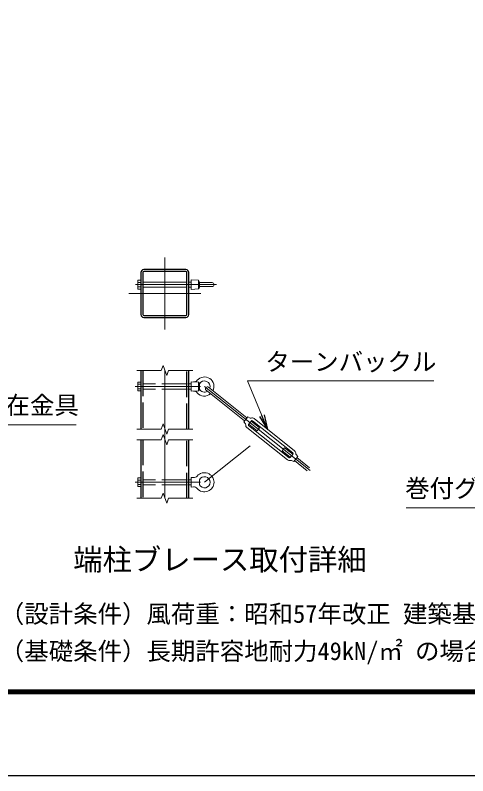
# Model space of a CAD drawing. Units: millimetres, scale not verified. Extents: x -14700 to 14700, y -10395 to 10395.
# Drawn here: x -1019 to 3233, y -10395 to -3246 of the extents above; entities that cross this region are included whole.
import ezdxf
from ezdxf.enums import TextEntityAlignment as Align

# ---------------------------------------------------------------- set-up
doc = ezdxf.new("R2010")
doc.units = ezdxf.units.MM
doc.header["$LTSCALE"] = 40
doc.linetypes.add('DASHED', pattern=[7.5, 6, -1.5])
doc.linetypes.add('USER1', pattern=[50.8, 31.75, -6.35, 6.35, -6.35])
for name, color, linetype, lineweight in [('0-0_D-TTL-TXT', 7, 'Continuous', 13), ('0-1_D-STR1', 1, 'Continuous', 25), ('0-2_D-BMK', 2, 'USER1', 13), ('0-3_D-STR3', 3, 'Continuous', 13), ('0-5_D-STR-DIM', 7, 'Continuous', 13), ('0-8_D-STR-TXT', 7, 'Continuous', 13), ('0-C_D-TTL', 7, 'Continuous', 25)]:
    doc.layers.add(name, color=color, linetype=linetype, lineweight=lineweight)
doc.layers.add('0-6_0', color=7, linetype='Continuous')
doc.styles.add('ＭＳ ゴシック', font='')
doc.styles.get('ＭＳ ゴシック').set_extended_font_data('MS Gothic')

# ---------------------------------------------------------------- blocks, each defined once
blk = doc.blocks.new('_Open')
at = {"layer": '0-6_0'}
blk.add_line((-40, 6.67), (0, 0), dxfattribs=at)
blk.add_lwpolyline([(-40, -6.67), (0, 0), (-40, 0)], dxfattribs=at)

msp = doc.modelspace()

# ---------------------------------------------------------------- linework, layer by layer
at = {"layer": '0-1_D-STR1'}
for p, q in [((584.68, -5637.43), (188.68, -5637.43)), ((161.68, -5664.43), (161.68, -6060.43)), ((179.68, -5664.43), (179.68, -6060.43)), ((584.68, -5655.43), (188.68, -5655.43)), ((593.68, -6060.43), (593.68, -5664.43)), ((611.68, -6060.43), (611.68, -5664.43)), ((188.68, -6069.43), (584.68, -6069.43)), ((188.68, -6087.43), (584.68, -6087.43)), ((161.68, -6585.96), (161.68, -7135.96)), ((611.68, -7135.96), (611.68, -6585.96)), ((161.68, -7235.96), (161.68, -7785.96)), ((611.68, -7785.96), (611.68, -7235.96))]:
    msp.add_line(p, q, dxfattribs=at)
at = {"layer": '0-1_D-STR1', "linetype": 'DASHED'}
for p, q in [((179.68, -6585.96), (179.68, -7135.96)), ((593.68, -7135.96), (593.68, -6585.96)), ((179.68, -7235.96), (179.68, -7785.96)), ((593.68, -7785.96), (593.68, -7235.96))]:
    msp.add_line(p, q, dxfattribs=at)
at = {"layer": '0-1_D-STR1'}
for centre, radius, start, end in [((188.68, -5664.43), 27, 90, 180), ((584.68, -5664.43), 27, 0, 90), ((188.68, -5664.43), 9, 90, 180), ((584.68, -5664.43), 9, 0, 90), ((188.68, -6060.43), 27, 180, 270), ((188.68, -6060.43), 9, 180, 270), ((584.68, -6060.43), 27, 270, 0), ((584.68, -6060.43), 9, 270, 0)]:
    msp.add_arc(centre, radius, start, end, dxfattribs=at)
at = {"layer": '0-2_D-BMK'}
for p, q in [((386.68, -6199.93), (386.68, -5524.93)), ((112.06, -5778.43), (873.04, -5778.43)), ((724.18, -5862.43), (49.18, -5862.43)), ((386.68, -7785.96), (386.68, -6585.96)), ((107.34, -6735.96), (720.88, -6735.96)), ((758.68, -6735.96), (1890.58, -7636.59)), ((758.68, -7635.96), (1189.07, -7293.51)), ((107.34, -7635.96), (720.88, -7635.96))]:
    msp.add_line(p, q, dxfattribs=at)
at = {"layer": '0-3_D-STR3'}
for p, q in [((131.68, -5746.81), (131.68, -5809.81)), ((134.08, -5736.88), (161.68, -5736.88)), ((161.68, -5757.65), (134.08, -5757.65)), ((161.68, -5736.88), (161.68, -5819.98)), ((179.68, -5754.43), (593.68, -5754.43)), ((611.68, -5754.43), (632.68, -5754.43)), ((632.68, -5733.43), (632.68, -5823.43)), ((701.68, -5737.93), (701.68, -5818.93)), ((711.99, -5754.43), (711.99, -5802.43)), ((711.99, -5759.68), (829.93, -5759.68)), ((161.68, -5799.2), (134.08, -5799.2)), ((134.08, -5819.98), (161.68, -5819.98)), ((179.68, -5802.43), (593.68, -5802.43)), ((611.68, -5802.43), (632.68, -5802.43)), ((632.68, -5823.43), (701.68, -5818.93)), ((701.68, -5818.93), (711.99, -5802.43)), ((711.99, -5797.18), (829.93, -5797.18)), ((131.68, -6704.34), (131.68, -6767.35)), ((134.08, -6694.41), (161.68, -6694.41)), ((161.68, -6715.18), (134.08, -6715.18)), ((161.68, -6694.41), (161.68, -6777.51)), ((611.68, -6711.96), (632.68, -6711.96)), ((632.68, -6690.96), (632.68, -6780.96)), ((701.68, -6695.46), (701.68, -6776.46)), ((711.99, -6711.96), (711.99, -6759.96)), ((161.68, -6756.73), (134.08, -6756.73)), ((134.08, -6777.51), (161.68, -6777.51)), ((611.68, -6759.96), (632.68, -6759.96)), ((632.68, -6780.96), (701.68, -6776.46)), ((701.68, -6776.46), (711.99, -6759.96)), ((774.47, -6771.53), (1135.99, -7059.18)), ((796.89, -6743.36), (1158.4, -7031.01)), ((1128.52, -7068.57), (1165.87, -7021.62)), ((1128.52, -7068.57), (1143.7, -7087.06)), ((1165.87, -7021.62), (1187.31, -7032.26)), ((1173.09, -7094.45), (1201.11, -7059.24)), ((1198.31, -7062.76), (1275.78, -7124.4)), ((1209.54, -7058.28), (1589.85, -7360.88)), ((1225.42, -7038.33), (1605.72, -7340.92)), ((1158.18, -7122.84), (1538.48, -7425.44)), ((1174.05, -7102.88), (1554.36, -7405.48)), ((1488.12, -7339.36), (1510.53, -7311.19)), ((1488.12, -7339.36), (1565.59, -7401)), ((1510.53, -7311.19), (1588, -7372.83)), ((1562.79, -7404.52), (1590.8, -7369.31)), ((1598.02, -7442.15), (1576.59, -7431.5)), ((1605.5, -7432.76), (1724.18, -7527.19)), ((1627.91, -7404.58), (1746.6, -7499.02)), ((131.68, -7604.34), (131.68, -7667.35)), ((134.08, -7594.41), (161.68, -7594.41)), ((161.68, -7615.18), (134.08, -7615.18)), ((161.68, -7594.41), (161.68, -7677.51)), ((611.68, -7611.96), (632.68, -7611.96)), ((632.68, -7590.96), (632.68, -7680.96)), ((632.68, -7590.96), (655.33, -7592.44)), ((711.99, -7611.96), (711.99, -7659.96)), ((161.68, -7656.73), (134.08, -7656.73)), ((134.08, -7677.51), (161.68, -7677.51)), ((611.68, -7659.96), (632.68, -7659.96)), ((632.68, -7680.96), (655.33, -7679.48))]:
    msp.add_line(p, q, dxfattribs=at)
at = {"layer": '0-3_D-STR3', "linetype": 'DASHED'}
for p, q in [((598.18, -6711.96), (175.18, -6711.96)), ((598.18, -6759.96), (175.18, -6759.96)), ((598.18, -7611.96), (175.18, -7611.96)), ((598.18, -7659.96), (175.18, -7659.96))]:
    msp.add_line(p, q, dxfattribs=at)
at = {"layer": '0-3_D-STR3'}
for points in [[(632.68, -5733.43), (701.68, -5737.93), (711.99, -5754.43)], [(632.68, -6690.96), (701.68, -6695.46), (711.99, -6711.96)], [(1175.9, -7090.93), (1253.36, -7152.57), (1275.78, -7124.4)], [(1598.02, -7442.15), (1635.38, -7395.19), (1620.19, -7376.7)]]:
    msp.add_lwpolyline(points, dxfattribs=at)
for centre, radius, start, end in [((155.32, -5747.26), 23.64, 153.93467, 206.06533), ((222.8, -5778.43), 91.12, 166.82041, 193.17959), ((829.93, -5778.43), 18.75, 270, 90), ((155.35, -5809.59), 23.67, 153.96929, 206.03071), ((758.68, -6735.96), 90, 333.02839, 139.66701), ((155.32, -6704.8), 23.64, 153.93467, 206.06533), ((222.8, -6735.96), 91.12, 166.82041, 193.17959), ((658.06, -6650.53), 42, 266.2686, 319.66701), ((758.68, -6735.96), 52.5, 341.54247, 152.79711), ((155.35, -6767.12), 23.67, 153.96929, 206.03071), ((658.06, -6821.39), 42, 40.33299, 93.7314), ((758.68, -6735.96), 52.5, 207.20289, 301.44039), ((785.68, -6757.44), 18, 51.49143, 231.49143), ((758.68, -6735.96), 90, 220.33299, 309.95447), ((1192.65, -7021.51), 12, 243.59068, 287.61032), ((1205.81, -7062.97), 31.5, 51.49143, 107.61032), ((1205.81, -7062.97), 6, 51.49143, 141.49143), ((1134.43, -7094.68), 12, 355.37255, 39.39218), ((1177.79, -7098.19), 31.5, 175.37255, 231.49143), ((1177.79, -7098.19), 6, 141.49143, 231.49143), ((1586.11, -7365.57), 6, 321.49143, 51.49143), ((1586.11, -7365.57), 31.5, 355.37255, 51.49143), ((1558.09, -7400.79), 31.5, 231.49143, 287.61032), ((1558.09, -7400.79), 6, 231.49143, 321.49143), ((1571.25, -7442.25), 12, 63.59068, 107.61032), ((1629.47, -7369.08), 12, 175.37255, 219.39218), ((758.68, -7635.96), 90, 220.33299, 139.66701), ((155.32, -7604.8), 23.64, 153.93467, 206.06533), ((222.8, -7635.96), 91.12, 166.82041, 193.17959), ((658.06, -7550.53), 42, 266.2686, 319.66701), ((758.68, -7635.96), 52.5, 207.20289, 152.79711), ((155.35, -7667.12), 23.67, 153.96929, 206.03071), ((658.06, -7721.39), 42, 40.33299, 93.7314)]:
    msp.add_arc(centre, radius, start, end, dxfattribs=at)
at = {"layer": '0-5_D-STR-DIM'}
for p, q in [((369.37, -6538.39), (352.05, -6585.96)), ((404, -6633.53), (369.37, -6538.39)), ((124.18, -6585.96), (352.05, -6585.96)), ((421.31, -6585.96), (404, -6633.53)), ((421.31, -6585.96), (649.18, -6585.96)), ((124.18, -7135.96), (352.05, -7135.96)), ((369.37, -7088.39), (352.05, -7135.96)), ((404, -7183.53), (369.37, -7088.39)), ((421.31, -7135.96), (404, -7183.53)), ((421.31, -7135.96), (649.18, -7135.96)), ((369.37, -7188.39), (352.05, -7235.96)), ((124.18, -7235.96), (352.05, -7235.96)), ((421.31, -7235.96), (649.18, -7235.96)), ((124.18, -7785.96), (352.05, -7785.96)), ((369.37, -7738.39), (352.05, -7785.96)), ((404, -7833.53), (369.37, -7738.39)), ((421.31, -7785.96), (404, -7833.53)), ((421.31, -7785.96), (649.18, -7785.96))]:
    msp.add_line(p, q, dxfattribs=at)
msp.add_lwpolyline([(421.31, -7235.96), (404, -7283.53), (369.37, -7188.39)], dxfattribs=at)
at = {"layer": '0-8_D-STR-TXT'}
for points in [[(2913.14, -6681.69), (1162.57, -6681.69), (1351.48, -7137.39)], [(-447.5, -7095.92), (-1976.88, -7095.92), (-2289.9, -6841.22)], [(2654.48, -7877.83), (4199.85, -7877.83), (4089.51, -7315.86)]]:
    msp.add_lwpolyline(points, dxfattribs=at)
at = {"layer": '0-C_D-TTL', "color": 2}
msp.add_lwpolyline([(-14700, 10395), (14700, 10395), (14700, -10395), (-14700, -10395)], close=True, dxfattribs=at)
at = {"layer": '0-C_D-TTL'}
for points in [[(-13755, 9625), (13755, 9625), (13755, -9625), (-13755, -9625)], [(-13746.25, 9616.25), (13746.25, 9616.25), (13746.25, -9616.25), (-13746.25, -9616.25)], [(-13737.5, 9607.5), (13737.5, 9607.5), (13737.5, -9607.5), (-13737.5, -9607.5)], [(-13728.75, 9598.75), (13728.75, 9598.75), (13728.75, -9598.75), (-13728.75, -9598.75)], [(-13720, 9590), (13720, 9590), (13720, -9590), (-13720, -9590)]]:
    msp.add_lwpolyline(points, close=True, dxfattribs=at)

# ---------------------------------------------------------------- block references
at = {"layer": '0-8_D-STR-TXT', "xscale": 3.5, "yscale": 3.5, "rotation": 292.51591}
msp.add_blockref('_Open', (1352.24, -7139.24), dxfattribs=at)

# ---------------------------------------------------------------- texts
at = {"layer": '0-0_D-TTL-TXT', "style": 'ＭＳ ゴシック'}
for s, height, p in [('端柱ブレース取付詳細', 202.1, (-473.9, -8524.58)), ('（設計条件）風荷重：昭和57年改正 建築基準法・同施行令に基づく風圧力に準拠。', 168.3, (-1163.57, -9007.61)), ('（基礎条件）長期許容地耐力49kN/㎡ の場合。', 168.3, (-1163.57, -9357.61))]:
    msp.add_text(s, height=height, dxfattribs=at).set_placement(p, align=Align.BOTTOM_LEFT)
at = {"layer": '0-8_D-STR-TXT', "style": 'ＭＳ ゴシック'}
for s, p in [('ターンバックル', (1331.03, -6638.09)), ('隅柱自在金具', (-1798.65, -7046.1)), ('巻付グリップ', (2644.71, -7827.12))]:
    msp.add_text(s, height=168.3, dxfattribs=at).set_placement(p, align=Align.BOTTOM_LEFT)

doc.saveas('drawing.dxf')
